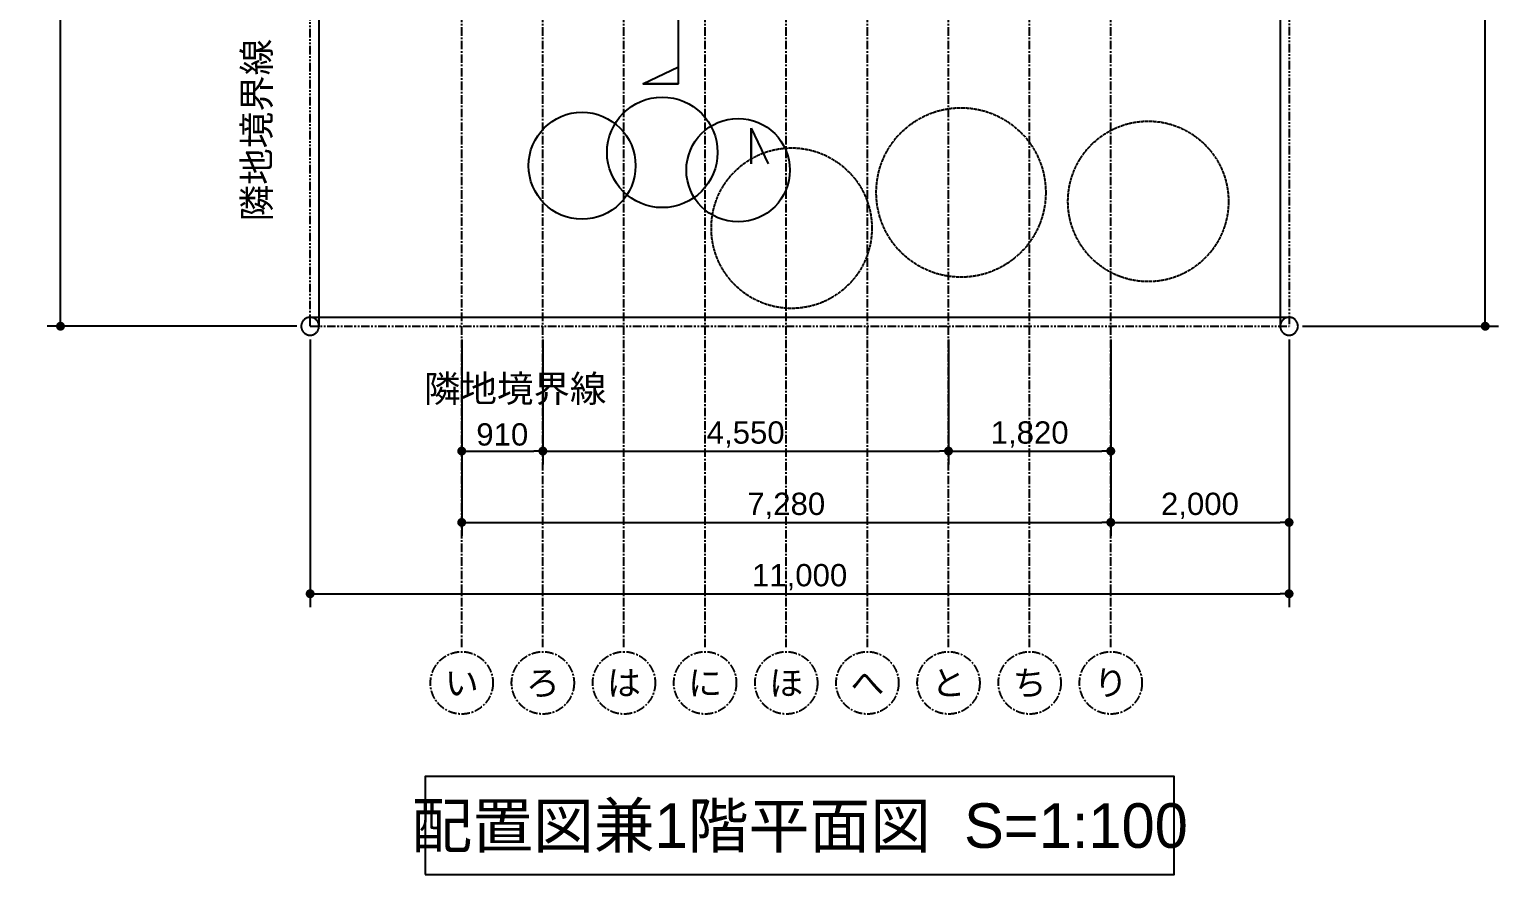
# Model space of a CAD drawing. Header units: millimetres. Extents: x -4350 to 13330, y -6150 to 16325.
# Drawn here: x -3149 to 13330, y -6150 to 3329 of the extents above; entities that cross this region are included whole.
import ezdxf
from ezdxf.enums import TextEntityAlignment as Align

# ---------------------------------------------------------------- set-up
doc = ezdxf.new("R2010")
doc.units = ezdxf.units.MM
doc.header["$LTSCALE"] = 30
for name, pattern in [('CENTER', [5.08, 3.175, -0.635, 0.635, -0.635]), ('DASHED', [1.524, 1.27, -0.254]), ('PHANTOM', [6.35, 3.175, -0.635, 0.635, -0.635, 0.635, -0.635])]:
    doc.linetypes.add(name, pattern=pattern)
for name, color, linetype in [('01通り芯', 1, 'CENTER'), ('08文字', 7, 'CONTINUOUS'), ('09寸法', 3, 'CONTINUOUS'), ('12切断線', 33, 'CONTINUOUS'), ('13境界線', 6, 'PHANTOM'), ('14図枠', 7, 'CONTINUOUS'), ('16外構', 4, 'CONTINUOUS')]:
    doc.layers.add(name, color=color, linetype=linetype)
doc.styles.add('DIM', font='arial.ttf')
doc.styles.add('JP', font='ipag.ttf')
doc.dimstyles.new('JIS100', dxfattribs={"dimtxt": 250, "dimasz": 100, "dimexe": 150, "dimexo": 150, "dimgap": 60, "dimtad": 1, "dimdec": 0, "dimlfac": 100, "dimzin": 12, "dimdsep": 46, "dimtxsty": 'DIM', "dimblk": 'DOT', "dimcen": 2.5, "dimazin": 3, "dimtfac": 0.5, "dimtmove": 2, "dimatfit": 3})

# ---------------------------------------------------------------- blocks, each defined once
blk = doc.blocks.new('_DOT')
at = {"color": 0, "linetype": 'BYBLOCK'}
blk.add_line((-0.5, 0), (-1, 0), dxfattribs=at)
at = {"color": 0, "linetype": 'BYBLOCK', "const_width": 0.5}
blk.add_lwpolyline([(-0.25, 0, 1), (0.25, 0, 1)], format="xyb", close=True, dxfattribs=at)

msp = doc.modelspace()

# ---------------------------------------------------------------- linework, layer by layer
at = {"layer": '01通り芯'}
for p, q in [((1700, -3600), (1700, 14800)), ((2610, -3600), (2610, 14800)), ((3520, -3600), (3520, 14800)), ((4430, -3600), (4430, 14800)), ((5340, -3600), (5340, 14800)), ((6250, -3600), (6250, 14800)), ((7160, -3600), (7160, 14800)), ((8070, -3600), (8070, 14800)), ((8980, -3600), (8980, 14800))]:
    msp.add_line(p, q, dxfattribs=at)
for centre in [(1700, -4000), (2610, -4000), (3520, -4000), (4430, -4000), (5340, -4000), (6250, -4000), (7160, -4000), (8070, -4000), (8980, -4000)]:
    msp.add_circle(centre, 350, dxfattribs=at)
at = {"layer": '12切断線'}
for points in [[(4130, 2720), (4130, 11800)], [(3730, 2720), (4130, 2910.5)], [(4130, 2720), (3730, 2720)], [(3730, 2720), (4130, 2720)], [(3730, 2720), (4130, 2720)], [(4947.6, 1820.9), (4947.6, 2220.9)], [(4947.6, 2220.9), (4947.6, 1820.9)], [(4947.6, 2220.9), (4947.6, 1820.9)], [(4947.6, 2220.9), (5138.1, 1820.9)]]:
    msp.add_lwpolyline(points, dxfattribs=at)
at = {"layer": '13境界線'}
for points in [[(0, 0), (0, 12500)], [(10980, 12500), (10980, 0)], [(100, 0), (99.8, 7), (99, 13.9), (97.8, 20.8), (96.1, 27.6), (94, 34.2), (91.4, 40.7), (88.3, 46.9), (84.8, 53), (80.9, 58.8), (76.6, 64.3), (71.9, 69.5), (66.9, 74.3), (61.6, 78.8), (55.9, 82.9), (50, 86.6), (43.8, 89.9), (37.5, 92.7), (30.9, 95.1), (24.2, 97), (17.4, 98.5), (10.5, 99.5), (3.5, 99.9), (-3.5, 99.9), (-10.5, 99.5), (-17.4, 98.5), (-24.2, 97), (-30.9, 95.1), (-37.5, 92.7), (-43.8, 89.9), (-50, 86.6), (-55.9, 82.9), (-61.6, 78.8), (-66.9, 74.3), (-71.9, 69.5), (-76.6, 64.3), (-80.9, 58.8), (-84.8, 53), (-88.3, 46.9), (-91.4, 40.7), (-94, 34.2), (-96.1, 27.6), (-97.8, 20.8), (-99, 13.9), (-99.8, 7), (-100, 0), (-99.8, -7), (-99, -13.9), (-97.8, -20.8), (-96.1, -27.6), (-94, -34.2), (-91.4, -40.7), (-88.3, -46.9), (-84.8, -53), (-80.9, -58.8), (-76.6, -64.3), (-71.9, -69.5), (-66.9, -74.3), (-61.6, -78.8), (-55.9, -82.9), (-50, -86.6), (-43.8, -89.9), (-37.5, -92.7), (-30.9, -95.1), (-24.2, -97), (-17.4, -98.5), (-10.5, -99.5), (-3.5, -99.9), (3.5, -99.9), (10.5, -99.5), (17.4, -98.5), (24.2, -97), (30.9, -95.1), (37.5, -92.7), (43.8, -89.9), (50, -86.6), (55.9, -82.9), (61.6, -78.8), (66.9, -74.3), (71.9, -69.5), (76.6, -64.3), (80.9, -58.8), (84.8, -53), (88.3, -46.9), (91.4, -40.7), (94, -34.2), (96.1, -27.6), (97.8, -20.8), (99, -13.9), (100, 0)], [(0, 0), (10980, 0)], [(11080, 0), (11079.8, 7), (11079, 13.9), (11077.8, 20.8), (11076.1, 27.6), (11074, 34.2), (11071.4, 40.7), (11068.3, 46.9), (11064.8, 53), (11060.9, 58.8), (11056.6, 64.3), (11051.9, 69.5), (11046.9, 74.3), (11041.6, 78.8), (11035.9, 82.9), (11030, 86.6), (11023.8, 89.9), (11017.5, 92.7), (11010.9, 95.1), (11004.2, 97), (10997.4, 98.5), (10990.5, 99.5), (10983.5, 99.9), (10976.5, 99.9), (10969.5, 99.5), (10962.6, 98.5), (10955.8, 97), (10949.1, 95.1), (10942.5, 92.7), (10936.2, 89.9), (10930, 86.6), (10924.1, 82.9), (10918.4, 78.8), (10913.1, 74.3), (10908.1, 69.5), (10903.4, 64.3), (10899.1, 58.8), (10895.2, 53), (10891.7, 46.9), (10888.6, 40.7), (10886, 34.2), (10883.9, 27.6), (10882.2, 20.8), (10881, 13.9), (10880.2, 7), (10880, 0), (10880.2, -7), (10881, -13.9), (10882.2, -20.8), (10883.9, -27.6), (10886, -34.2), (10888.6, -40.7), (10891.7, -46.9), (10895.2, -53), (10899.1, -58.8), (10903.4, -64.3), (10908.1, -69.5), (10913.1, -74.3), (10918.4, -78.8), (10924.1, -82.9), (10930, -86.6), (10936.2, -89.9), (10942.5, -92.7), (10949.1, -95.1), (10955.8, -97), (10962.6, -98.5), (10969.5, -99.5), (10976.5, -99.9), (10983.5, -99.9), (10990.5, -99.5), (10997.4, -98.5), (11004.2, -97), (11010.9, -95.1), (11017.5, -92.7), (11023.8, -89.9), (11030, -86.6), (11035.9, -82.9), (11041.6, -78.8), (11046.9, -74.3), (11051.9, -69.5), (11056.6, -64.3), (11060.9, -58.8), (11064.8, -53), (11068.3, -46.9), (11071.4, -40.7), (11074, -34.2), (11076.1, -27.6), (11077.8, -20.8), (11079, -13.9), (11080, 0)]]:
    msp.add_lwpolyline(points, dxfattribs=at)
at = {"layer": '14図枠'}
msp.add_lwpolyline([(1290, -6150), (9690, -6150), (9690, -5050), (1290, -5050)], close=True, dxfattribs=at)
at = {"layer": '16外構'}
for points in [[(100, 0), (100, 12500)], [(10880, 8105), (10880, 0)], [(0, 100), (10980, 100)]]:
    msp.add_lwpolyline(points, dxfattribs=at)
for centre, radius in [((3950, 1950), 620), ((3050, 1800), 600), ((4800, 1750), 580)]:
    msp.add_circle(centre, radius, dxfattribs=at)
at = {"layer": '16外構', "linetype": 'DASHED'}
for centre, radius in [((7300, 1500), 950), ((9400, 1400), 900), ((5400, 1100), 900)]:
    msp.add_circle(centre, radius, dxfattribs=at)

# ---------------------------------------------------------------- texts
at = {"layer": '01通り芯', "style": 'JP'}
for s, p in [('い', (1700, -4000)), ('ろ', (2610, -4000)), ('は', (3520, -4000)), ('に', (4430, -4000)), ('ほ', (5340, -4000)), ('へ', (6250, -4000)), ('と', (7160, -4000)), ('ち', (8070, -4000)), ('り', (8980, -4000))]:
    msp.add_text(s, height=280, dxfattribs=at).set_placement(p, align=Align.MIDDLE_CENTER)
at = {"layer": '08文字', "style": 'JP'}
msp.add_text('隣地境界線', height=300, rotation=90, dxfattribs=at).set_placement((-600, 2200), align=Align.MIDDLE_CENTER)
msp.add_text('隣地境界線', height=300, dxfattribs=at).set_placement((2300, -700), align=Align.MIDDLE_CENTER)
at = {"layer": '14図枠', "style": 'JP'}
msp.add_text('配置図兼1階平面図  S=1:100', height=500, dxfattribs=at).set_placement((5490, -5600), align=Align.MIDDLE_CENTER)

# ---------------------------------------------------------------- dimensions: what is measured, and where the dimension line sits
at = {"layer": '09寸法'}
for base, p1, p2 in [((-2800, 0), (0, 0), (0, 12500)), ((13180, 0), (10980, 0), (10980, 12500))]:
    msp.add_linear_dim(base=base, p1=p1, p2=p2, angle=90, text='12,500', dimstyle='JIS100', dxfattribs=at).render()
for base, p1, p2, text in [((0, -3000), (0, 0), (10980, 0), '11,000'), ((1700, -1400), (1700, 0), (2610, 0), '910'), ((1700, -2200), (1700, 0), (8980, 0), '7,280'), ((2610, -1400), (2610, 0), (7160, 0), '4,550'), ((7160, -1400), (7160, 0), (8980, 0), '1,820'), ((8980, -2200), (8980, 0), (10980, 0), '2,000')]:
    msp.add_linear_dim(base=base, p1=p1, p2=p2, text=text, dimstyle='JIS100', dxfattribs=at).render()

doc.saveas('drawing.dxf')
